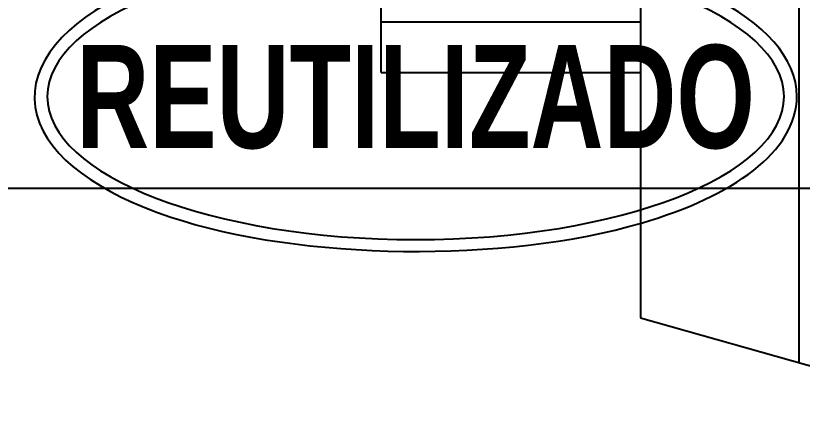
# Model space of a CAD drawing. Header units: millimetres. Extents: x 340 to 1003762, y 22 to 362022.
# Drawn here: x 612852 to 613462, y 290237 to 290541 of the extents above; entities that cross this region are included whole.
import ezdxf
from ezdxf.enums import TextEntityAlignment as Align

# ---------------------------------------------------------------- set-up
doc = ezdxf.new("R2010")
doc.units = ezdxf.units.MM
for name, color, linetype in [('A-DEMOLICION SV', 40, 'Continuous'), ('LSBB_P_002 - PLANTA 1° NIVEL SALA DE VENTAS$0$A-ACTIVOS REUTILIZADOS', 7, 'Continuous'), ('LSBB_P_002 - PLANTA 1° NIVEL SALA DE VENTAS$0$A-Equipamiento acero inox', 8, 'Continuous'), ('LSBB_P_002 - PLANTA 1° NIVEL SALA DE VENTAS$0$A-TRAS-EQPM', 8, 'Continuous')]:
    doc.layers.add(name, color=color, linetype=linetype)
doc.styles.add('LSBB_P_002 - PLANTA 1° NIVEL SALA DE VENTAS$0$ARIAL', font='')
doc.styles.get('LSBB_P_002 - PLANTA 1° NIVEL SALA DE VENTAS$0$ARIAL').set_extended_font_data('Arial', bold=True)

# ---------------------------------------------------------------- blocks, each defined once
blk = doc.blocks.new('LSBB_P_002 - PLANTA 1° NIVEL SALA DE VENTAS$0$A$C6D5A0C58')
at = {"layer": 'LSBB_P_002 - PLANTA 1° NIVEL SALA DE VENTAS$0$A-ACTIVOS REUTILIZADOS', "extrusion": (0, 0, -1)}
blk.add_ellipse((0, 0), major_axis=(0.28547, 0), ratio=0.388575, dxfattribs=at)
at = {"layer": 'LSBB_P_002 - PLANTA 1° NIVEL SALA DE VENTAS$0$A-ACTIVOS REUTILIZADOS'}
blk.add_open_spline([(0.29547, 0), (0.29547, -0.02104), (0.28278, -0.04087), (0.24067, -0.07375), (0.21084, -0.08755), (0.06929, -0.12912), (-0.08926, -0.12717), (-0.24535, -0.07478), (-0.28423, -0.04797), (-0.30273, 0.01896), (-0.27766, 0.05233), (-0.18797, 0.09871), (-0.12179, 0.11431), (0.05236, 0.12627), (0.16304, 0.11016), (0.26978, 0.05723), (0.29547, 0.03028), (0.29547, 0)], degree=3, knots=[0, 0, 0, 0, 0.461791, 0.461791, 0.923583, 0.923583, 2.283227, 2.283227, 3.034626, 3.034626, 3.786024, 3.786024, 4.537423, 4.537423, 5.618495, 5.618495, 6.283185, 6.283185, 6.283185, 6.283185], dxfattribs=at)
at = {"layer": 'LSBB_P_002 - PLANTA 1° NIVEL SALA DE VENTAS$0$A-ACTIVOS REUTILIZADOS', "style": 'LSBB_P_002 - PLANTA 1° NIVEL SALA DE VENTAS$0$ARIAL', "width": 0.7}
blk.add_text('REUTILIZADO', height=0.08, dxfattribs=at).set_placement((0, 0), align=Align.MIDDLE_CENTER)
blk = doc.blocks.new('LSBB_P_002 - PLANTA 1° NIVEL SALA DE VENTAS$0$laminadora')
at = {"layer": 'LSBB_P_002 - PLANTA 1° NIVEL SALA DE VENTAS$0$A-TRAS-EQPM'}
for p, q in [((-175623.292, 30446.937), (-175623.292, 30488.198)), ((-175643.37, 30462.806), (-175643.37, 30427.907)), ((-175655.668, 30424.441), (-175655.668, 30459.341)), ((-175623.292, 30450.867), (-175643.37, 30450.867)), ((-175623.292, 30446.937), (-175643.37, 30446.937)), ((-175643.37, 30427.907), (-175667.966, 30420.975))]:
    blk.add_line(p, q, dxfattribs=at)
blk = doc.blocks.new('LSBB_P_002 - PLANTA 1° NIVEL SALA DE VENTAS', base_point=(223.56961, 14.22023))
at = {"layer": 'LSBB_P_002 - PLANTA 1° NIVEL SALA DE VENTAS$0$A-Equipamiento acero inox'}
blk.add_lwpolyline([(835.68948, 304.51565), (837.08948, 304.51565), (837.08948, 305.11565), (835.68948, 305.11565)], close=True, dxfattribs=at)
at = {"layer": 'LSBB_P_002 - PLANTA 1° NIVEL SALA DE VENTAS$0$A-ACTIVOS REUTILIZADOS'}
blk.add_blockref('LSBB_P_002 - PLANTA 1° NIVEL SALA DE VENTAS$0$A$C6D5A0C58', (836.38081, 304.58683), dxfattribs=at)
at = {"layer": 'LSBB_P_002 - PLANTA 1° NIVEL SALA DE VENTAS$0$A-Equipamiento acero inox', "xscale": -0.010000000000578, "yscale": 0.010000000000578, "zscale": 0.010000000000578}
blk.add_blockref('LSBB_P_002 - PLANTA 1° NIVEL SALA DE VENTAS$0$laminadora', (-919.87874, 0.1361), dxfattribs=at)

msp = doc.modelspace()

# ---------------------------------------------------------------- block references
at = {"layer": 'A-DEMOLICION SV', "xscale": 1000, "yscale": 1000, "zscale": 1000}
msp.add_blockref('LSBB_P_002 - PLANTA 1° NIVEL SALA DE VENTAS', (350.92, 111.52), dxfattribs=at)

doc.saveas('drawing.dxf')
